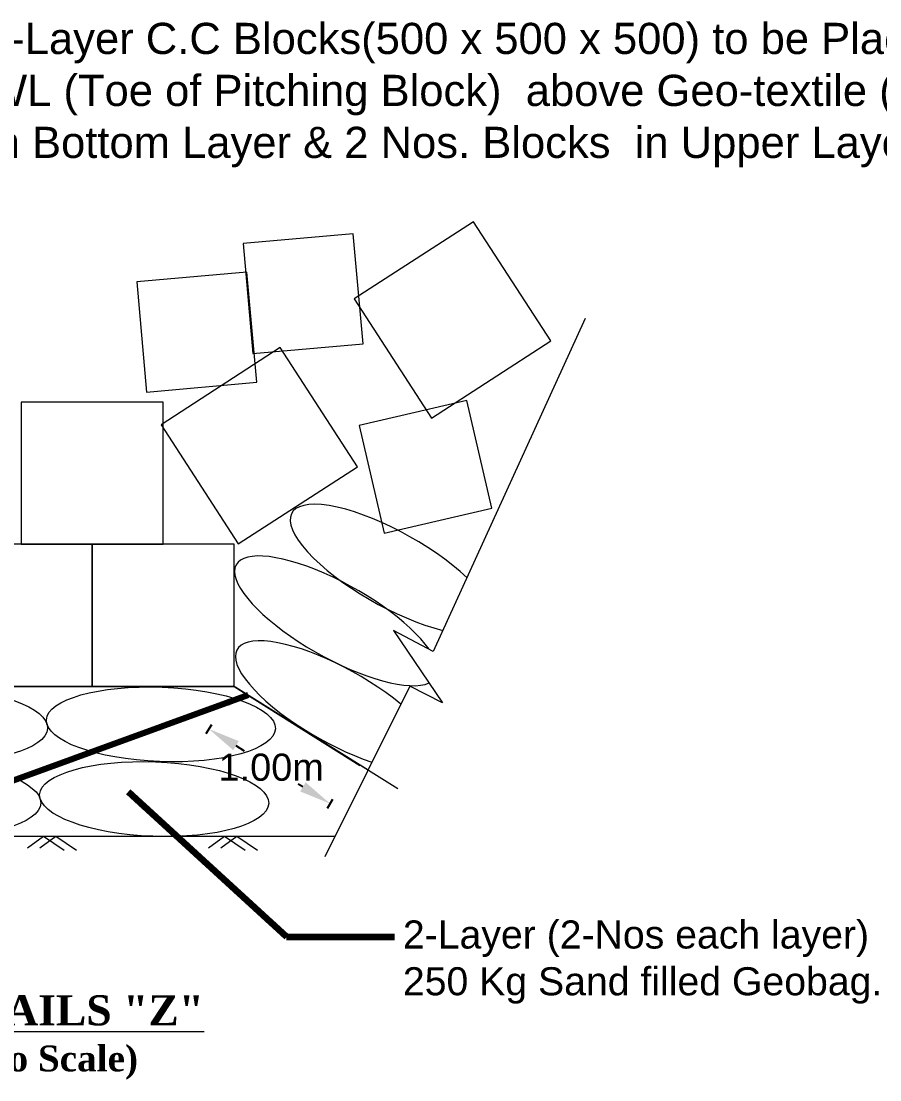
# Model space of a CAD drawing. Header units: inches. Extents: x 15 to 141071, y -30183 to 14738.
# Drawn here: x 39590.92 to 39617.84, y 4556.86 to 4590.06 of the extents above; entities that cross this region are included whole.
import ezdxf

# ---------------------------------------------------------------- set-up
doc = ezdxf.new("R2010")
doc.units = ezdxf.units.IN
doc.header["$MEASUREMENT"] = 0
doc.header["$PDMODE"] = 3
doc.layers.add('LINE', color=7, linetype='Continuous')
doc.styles.get("Standard").update_dxf_attribs({"font": 'arial.ttf'})
doc.dimstyles.get("Standard").update_dxf_attribs({"dimtxt": 0.18, "dimasz": 0.18, "dimexe": 0.18, "dimexo": 0.0625, "dimgap": 0.09, "dimtad": 0, "dimtih": 1, "dimtoh": 1, "dimdec": 4, "dimzin": 0, "dimdsep": 46, "dimtxsty": 'Standard', "dimcen": 0.09, "dimadec": 0, "dimazin": 0, "dimtfac": 1, "dimtdec": 4, "dimtofl": 0, "dimtmove": 0, "dimatfit": 3, "dimfxl": 1, "dimtolj": 1, "dimtzin": 0, "dimarcsym": 0})

# ---------------------------------------------------------------- blocks, each defined once
blk = doc.blocks.new('*D27')
at = {"color": 0, "lineweight": -2, "ltscale": 0.5, "transparency": 16777216}
for p, q in [((39596.884, 4567.994), (39596.711, 4567.713)), ((39597.656, 4567.342), (39597.91, 4567.185)), ((39599.754, 4566.049), (39599.61, 4566.137)), ((39600.684, 4565.652), (39600.511, 4565.371))]:
    blk.add_line(p, q, dxfattribs=at)
at = {"color": 0, "linetype": 'Continuous', "ltscale": 0.5, "transparency": 16777216}
for points in [[(39597.744, 4567.484), (39597.569, 4567.2), (39596.805, 4567.866)], [(39599.842, 4566.191), (39599.667, 4565.907), (39600.606, 4565.524)]]:
    blk.add_solid(points, dxfattribs=at)
at = {"layer": 'Defpoints', "color": 0, "linetype": 'Continuous', "ltscale": 0.5, "transparency": 16777216}
for p in [(39597.623, 4569.193), (39601.423, 4566.851), (39600.606, 4565.524)]:
    blk.add_point(p, dxfattribs=at)
at = {"color": 0, "linetype": 'Continuous', "lineweight": 20, "ltscale": 0.5, "transparency": 16777216, "insert": (39598.76, 4566.661), "char_height": 0.85, "attachment_point": 5}
blk.add_mtext('\\A1;1.00m', dxfattribs=at)

msp = doc.modelspace()

# ---------------------------------------------------------------- linework, layer by layer
at = {"color": 0, "linetype": 'Continuous', "lineweight": 20, "ltscale": 0.5}
for p, q in [((39584.234182, 4569.202229), (39597.603415, 4569.202229)), ((39597.568401, 4569.226713), (39602.726385, 4566.002596)), ((39597.603415, 4569.202229), (39601.54274, 4566.719723))]:
    msp.add_line(p, q, dxfattribs=at)
at = {"linetype": 'ByBlock', "lineweight": 20, "ltscale": 0.5}
msp.add_line((39583.265709, 4564.503668), (39600.752229, 4564.503668), dxfattribs=at)
for points in [[(39591.121476, 4564.137139), (39591.622946, 4564.503668), (39592.273007, 4564.062892)], [(39591.507499, 4564.137139), (39592.008969, 4564.503668), (39592.65903, 4564.062892)], [(39596.793394, 4564.137139), (39597.294864, 4564.503668), (39597.944925, 4564.062892)], [(39597.179417, 4564.137139), (39597.680887, 4564.503668), (39598.330948, 4564.062892)]]:
    msp.add_lwpolyline(points, dxfattribs=at)
at = {"layer": 'LINE', "color": 7, "lineweight": 20, "ltscale": 0.5}
for p, q in [((39584.237852, 4569.204677), (39596.229763, 4569.20474)), ((39597.568401, 4569.226713), (39601.799156, 4566.582182))]:
    msp.add_line(p, q, dxfattribs=at)
at = {"layer": 'LINE', "color": 0, "linetype": 'ByBlock', "lineweight": 20, "ltscale": 0.5}
for points in [[(39603.788603, 4577.609428), (39607.527074, 4580.032415), (39605.104087, 4583.770885), (39601.365617, 4581.347899), (39603.788603, 4577.609428)], [(39598.187082, 4579.636091), (39601.638363, 4579.944127), (39601.330327, 4583.395408), (39597.879047, 4583.087372), (39598.187082, 4579.636091)], [(39594.852873, 4578.430205), (39598.304154, 4578.738241), (39597.996118, 4582.189522), (39594.544838, 4581.881486), (39594.852873, 4578.430205)], [(39597.729085, 4573.666831), (39601.467556, 4576.089818), (39599.044569, 4579.828288), (39595.306099, 4577.405302), (39597.729085, 4573.666831)], [(39590.921713, 4573.659677), (39595.376713, 4573.659677), (39595.376713, 4578.114677), (39590.921713, 4578.114677), (39590.921713, 4573.659677)], [(39602.296752, 4574.003482), (39605.672251, 4574.785934), (39604.8898, 4578.161433), (39601.514301, 4577.378981), (39602.296752, 4574.003482)], [(39588.693654, 4569.204677), (39593.148654, 4569.204677), (39593.148654, 4573.659677), (39588.693654, 4573.659677), (39588.693654, 4569.204677)], [(39593.148654, 4569.204677), (39597.603654, 4569.204677), (39597.603654, 4573.659677), (39593.148654, 4573.659677), (39593.148654, 4569.204677)]]:
    msp.add_lwpolyline(points, dxfattribs=at)
at = {"layer": 'LINE', "color": 7, "lineweight": 20, "ltscale": 0.5}
msp.add_lwpolyline([(39608.603023, 4580.735484), (39603.833058, 4570.299462), (39602.597731, 4570.947934), (39604.133973, 4568.686153), (39603.104568, 4569.208112), (39600.436214, 4563.857516)], dxfattribs=at)
for centre, start_param, end_param in [((39602.537011, 4572.875553), 4.053706776, 8.5622426), ((39600.794821, 4571.2556), 3.733712398, 9.193249378), ((39600.820762, 4568.597067), 4.212432223, 8.386227424)]:
    msp.add_ellipse(centre, major_axis=(-3.13164, 1.76093), ratio=0.325053667, start_param=start_param, end_param=end_param, dxfattribs=at)
for centre in [(39588.155705, 4568.017849), (39595.300827, 4568.009325), (39587.945396, 4565.675324), (39595.090517, 4565.6668)]:
    msp.add_ellipse(centre, major_axis=(-3.590179, 0.13661), ratio=0.325053667, dxfattribs=at)

# ---------------------------------------------------------------- texts
at = {"layer": 'LINE', "color": 0, "linetype": 'ByBlock', "lineweight": 20, "ltscale": 0.5, "attachment_point": 1}
for s, insert, char_height in [('2-Layer C.C Blocks(500 x 500 x 500) to be Placed at Working \\PWL (Toe of Pitching Block)  above Geo-textile (3 Nos Blocks \\Pin Bottom Layer & 2 Nos. Blocks  in Upper Layer as Shown)', (39589.819052, 4590.006213), 0.9775), ('2-Layer (2-Nos each layer) \\P250 Kg Sand filled Geobag.', (39602.888713, 4561.861403), 0.87975)]:
    msp.add_mtext(s, dxfattribs=dict(at, insert=insert, char_height=char_height))
at = {"layer": 'LINE', "color": 7, "lineweight": 20, "ltscale": 0.5, "insert": (39587.489492, 4559.517953), "char_height": 0.66015034, "width": 10.24754242, "attachment_point": 1}
msp.add_mtext('{\\fTimes New Roman|b1|i0|c0|p18;\\H1.432x;\\LDETAILS "Z"\\P\\H0.8603x;\\l(Not to Scale)}', dxfattribs=at)

# ---------------------------------------------------------------- dimensions: what is measured, and where the dimension line sits
at = {"color": 0, "linetype": 'Continuous', "lineweight": 20, "ltscale": 0.5}
dim = msp.add_linear_dim(base=(39600.605602, 4565.524093), p1=(39597.622633, 4569.192814), p2=(39601.42312, 4566.850604), angle=328.3547976, text='1.00m', dimstyle='Standard', override={"dimtxt": 0.85, "dimasz": 1, "dimfxl": 0.15, "dimfxlon": 1}, dxfattribs=at)
dim.commit()
dim.dimension.update_dxf_attribs({"geometry": '*D27', "text_midpoint": (39598.760108, 4566.661456), "dimtype": 161})

# ---------------------------------------------------------------- leaders
at = {"layer": 'LINE', "color": 7, "lineweight": 20, "ltscale": 0.5}
for points in [[(39598.038842, 4568.92365), (39583.975099, 4563.815821), (39582.206971, 4563.815821)], [(39594.274059, 4565.890344), (39599.238226, 4561.345831), (39602.628082, 4561.345831)]]:
    msp.add_leader(points, dimstyle='Standard', override={"dimtxt": 0.9, "dimasz": 0.7, "dimclrd": 7, "dimclre": 7, "dimclrt": 7, "dimlwd": 65535, "dimlwe": 65535}, dxfattribs=at)

doc.saveas('drawing.dxf')
